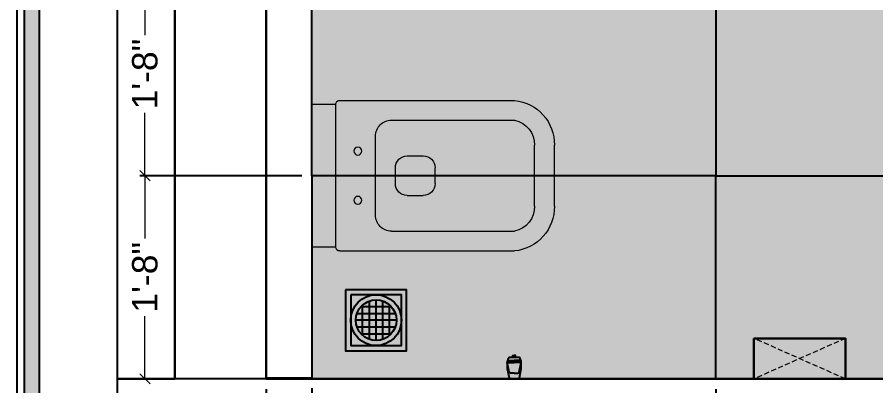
# Model space of a CAD drawing. Header units: millimetres. Extents: x 56222 to 3066687, y -650199 to -121287.
# Drawn here: x 155882.1 to 155966.6, y -180524.5 to -180488.2 of the extents above; entities that cross this region are included whole.
import ezdxf

# ---------------------------------------------------------------- set-up
doc = ezdxf.new("R2010")
doc.units = ezdxf.units.MM
doc.header["$MEASUREMENT"] = 0
doc.header["$PDMODE"] = 35
doc.linetypes.add('DASHED', pattern=[0.75, 0.5, -0.25])
doc.linetypes.add('DASHED2', pattern=[0.375, 0.25, -0.125])
doc.layers.get('Defpoints').update_dxf_attribs({"color": 220})
for name, color, linetype, lineweight in [('dim05', 1, 'Continuous', 13), ('el', 7, 'Continuous', 20), ('ELEC-wires', 1, 'DASHED2', 13), ('ELEVATION', 250, 'Continuous', 9), ('FIRST FLOOR', 7, 'Continuous', 9), ('FIRST FLOOR_( PLine )_', 251, 'Continuous', 30), ('FURNITURE', 32, 'Continuous', 9), ('NAME PLATE', 7, 'Continuous', 25), ('wall', 7, 'Continuous', 30), ('XX~SLAB ( BEAM )~ ( DIM )', 7, 'Continuous', 9)]:
    doc.layers.add(name, color=color, linetype=linetype, lineweight=lineweight)
doc.layers.add('SANIT', color=232, linetype='Continuous')
doc.layers.add('WC-DET', color=8, linetype='Continuous')
doc.styles.add('Arial', font='arial.ttf')
doc.styles.get("Standard").update_dxf_attribs({"font": 'arial.ttf', "height": 6})
doc.dimstyles.new('ISO-25', dxfattribs={"dimtxt": 2.5, "dimasz": 1, "dimexe": 0.5, "dimexo": 1, "dimtad": 0, "dimdec": 1, "dimlunit": 4, "dimtxsty": 'Standard', "dimblk": 'OBLIQUE', "dimcen": 2.5, "dimclrd": 1, "dimclre": 1, "dimclrt": 5, "dimadec": 0, "dimazin": 0, "dimtfac": 1, "dimtdec": 1, "dimtmove": 0, "dimatfit": 3, "dimfxl": 1, "dimlwd": -1, "dimarcsym": 0})

# ---------------------------------------------------------------- blocks, each defined once
blk = doc.blocks.new('6616')
at = {"color": 242, "linetype": 'DASHED', "true_color": 0xcd2027}
for p, q in [((386784.7908394939, -36915.77063452489), (386775.7837103015, -36911.78377544171)), ((386784.7908394939, -36911.78377544171), (386775.7837103015, -36915.77063452489))]:
    blk.add_line(p, q, dxfattribs=at)
at = {"layer": 'ELEC-wires', "color": 5, "linetype": 'ByBlock', "lineweight": 30, "ltscale": 4}
blk.add_lwpolyline([(386775.7837103015, -36911.78377544171), (386784.7908394939, -36911.78377544171), (386784.7908394939, -36915.77063452489), (386775.7837103015, -36915.77063452489)], close=True, dxfattribs=at)
blk = doc.blocks.new('A$C3EC62B37')
at = {"layer": 'FURNITURE', "lineweight": 30, "ltscale": 0.25, "true_color": 0xffffff}
h = blk.add_hatch(color=7, dxfattribs=at)
h.dxf.hatch_style = 1
h.paths.add_polyline_path([(-12.21718908560136, 4.547e-13), (-12.21718908560136, 2.347826086956501), (-26.26066734646952, 2.347826086956501), (-26.26066734646952, 4.547e-13)])
h.paths.add_polyline_path([(-26.26066734646952, 2.347826086956654), (-12.21718908560136, 2.347826086956654, 0.4142135623730758), (-11.82588473777528, 2.739130434782703), (-11.825884737774, 19.95652173913273, 0.3886389809684364), (-16.2389282160225, 23.86956521739126), (-22.37806127064782, 23.86956521739079, 0.3794988113239225), (-26.65197169429645, 19.95652173913205), (-26.6519716942956, 2.739130434782723, 0.4142135623730868)])
h.paths.add_polyline_path([(-15.34762386820935, 6.260869565217883), (-23.13023256386051, 6.260869565217883, -0.4142135623730903), (-24.69544995516486, 7.826086956522144), (-24.69544995516549, 19.95652173913141, -0.3495674157739941), (-22.37191575171205, 21.91304347825983), (-16.23892821602348, 21.91304347826053, -0.3649480121386871), (-13.78240647690495, 19.95652173913209), (-13.78240647690512, 7.826086956522202, -0.4142135623730776)], flags=16)
h.paths.add_polyline_path([(-18.45631952038297, 8.217391304348453), (-20.021536911687, 8.217391304348451, -0.4142135623730986), (-21.19544995516525, 9.391304347826686), (-21.19544995516525, 10.95652173913139, -0.4142135623730971), (-20.02153691168701, 12.13043478260964), (-18.45631952038252, 12.13043478260964, -0.4142135623732264), (-17.28240647690427, 10.95652173913089), (-17.28240647690473, 9.391304347826347, -0.4142135623730093)], flags=0)
h.paths.add_polyline_path([(-22.05583733137253, 4.525384390519092, -1), (-21.27322863572036, 4.525384390519092, -1)], flags=16)
at = {"layer": 'FURNITURE', "color": 0, "linetype": 'ByBlock', "lineweight": -2}
for p, q in [((-22.2389282160359, 23.8695652173908), (-16.23892821603454, 23.86956521739126)), ((-22.2389282160359, 21.91304347825985), (-16.23892821603454, 21.91304347826053)), ((-26.65197169429598, 2.739130434782734), (-26.65197169429645, 19.95652173912958)), ((-24.69544995516504, 7.826086956522203), (-24.69544995516549, 19.95652173912958)), ((-13.78240647690495, 7.826086956522203), (-13.78240647690495, 19.95652173913027)), ((-11.82588473777537, 2.739130434782734), (-11.825884737774, 19.95652173913027)), ((-20.02153691168701, 12.13043478260965), (-18.45631952038251, 12.13043478260965)), ((-21.19544995516526, 9.391304347826686), (-21.19544995516526, 10.9565217391314)), ((-17.28240647690472, 9.391304347826686), (-17.28240647690404, 10.9565217391314)), ((-20.02153691168701, 8.217391304348439), (-18.45631952038297, 8.217391304348439)), ((-23.13023256386054, 6.260869565217718), (-15.34762386820944, 6.260869565218173)), ((-26.26066734646952, 2.347826086956501), (-12.21718908560136, 2.347826086956501)), ((-26.26066734646952, 2.347826086956501), (-26.26066734646952, 4.547e-13)), ((-12.21718908560136, 2.347826086956501), (-12.21718908560136, 1.1369e-12)), ((-26.26066734646952, 4.547e-13), (-12.21718908560136, 4.547e-13)), ((-26.26066734646953, 4.547e-13), (-12.21718908560135, 4.547e-13))]:
    blk.add_line(p, q, dxfattribs=at)
for centre in [(-21.66453298354645, 4.525384390519092), (-16.81332344852352, 4.525384390519092)]:
    blk.add_circle(centre, 0.3913043478260802, dxfattribs=at)
for centre, radius, start, end in [((-22.30849474335494, 19.50303287827271), 4.367086462423616, 89.08725484654195, 174.0395220184979), ((-16.1693616887155, 19.50303287827341), 4.36708646242361, 5.960477981502022, 90.91274515345803), ((-22.30542198387955, 19.47611946986659), 2.437831012158957, 88.4370184818161, 168.6348328794274), ((-16.17243444819089, 19.47611946986729), 2.437831012158955, 11.36516712057239, 91.5629815181839), ((-20.02153691168701, 10.9565217391314), 1.173913043478235, 90.00000000001303, 180), ((-18.45631952038251, 10.9565217391314), 1.173913043478235, 0, 90), ((-20.02153691168701, 9.391304347826686), 1.173913043478235, 180, 270), ((-18.45631952038297, 9.391304347826686), 1.173913043478235, 270, 0), ((-23.13023256386054, 7.826086956522203), 1.56521739130432, 180, 270.000000000013), ((-15.34762386820944, 7.826086956522203), 1.56521739130432, 270, 0), ((-26.26066734646952, 2.739130434782734), 0.3913043478260802, 180, 270), ((-12.21718908560136, 2.739130434782734), 0.3913043478260802, 270, 0)]:
    blk.add_arc(centre, radius, start, end, dxfattribs=at)
blk = doc.blocks.new('A$C775F2B7C')
at = {"layer": 'WC-DET', "color": 7}
for points in [[(0.01990275518573981, 0.07575199110008413), (0.006875541145404895, 0.07575199110008413, 0.1502232534594095), (6.915411177033093e-08, 0.0598422672617076), (6.915411177033093e-08, 0.03688164424855955), (0.006875541145404895, 0.003977443350756005, 0.3333540510764149), (0.01139888001750933, 1.271494198817891e-08), (0.02478796016657725, 1.271494198817891e-08), (0.03817704031564517, 1.271494198817891e-08, 0.3333540510764149), (0.0427003791877496, 0.003977443350756005), (0.04957585117892904, 0.03688164424855955), (0.04957585117892904, 0.0598422672617076, 0.1502232534594095), (0.0427003791877496, 0.07575199110008413), (0.02967316514730101, 0.07575199110008413)], [(0.01990275518573981, 0.07575199110008413), (0.01990275518573981, 0.08189836563818886, -0.4142135623730951), (0.02062648740309214, 0.08262209785551278), (0.02478796016657725, 0.08262209785551278)], [(0.02478796016657725, 0.07575199110008413), (0.01990275518573981, 0.07575199110008413, 0.1502232534594095)], [(0.02967316514730101, 0.07575199110008413), (0.02967316514730101, 0.08189836563818886, 0.4142135623730951), (0.02894943292994867, 0.08262209785551278), (0.02478796016657725, 0.08262209785551278)], [(0.02496889208327957, 0.02024875202781828), (0.01176074612612865, 0.02024875202781828, -0.3549738738539728), (0.007237409529238903, 0.02332222056683264), (6.915411177033093e-08, 0.05715669680257207)], [(0.02460702824987493, 0.02024875202781828), (0.03781517420702585, 0.02024875202781828, 0.3549738738539728), (0.04233851080380191, 0.02332222056683264), (0.04957585117892904, 0.05715669680257207)]]:
    blk.add_lwpolyline(points, format="xyb", dxfattribs=at)
at = {"layer": 'WC-DET'}
for points in [[(0.0004650684618354717, 0.0627349446764427), (0.02478796016657725, 0.0627349446764427)], [(0.001065724991349271, 0.06508524483306388), (0.02478796016657725, 0.06508524483306388)], [(0.04851019534169154, 0.06508524483306388), (0.02478796016657725, 0.06508524483306388)], [(0.04911085187131903, 0.0627349446764427), (0.02478796016657725, 0.0627349446764427)], [(6.915411177033093e-08, 0.05749196710508642), (0.02478796016657725, 0.05749196710508642)], [(0.04957585117892904, 0.05749196710508642), (0.02478796016657725, 0.05749196710508642)]]:
    blk.add_lwpolyline(points, dxfattribs=at)
at = {"layer": 'WC-DET', "color": 7}
blk.add_lwpolyline([(0.02967316514730101, 0.07575199110008413), (0.02478796016657725, 0.07575199110008413)], dxfattribs=at)
blk = doc.blocks.new('NAHNYsquare')
at = {"color": 253}
for p, q in [((4.490711984999961, -1.652207176008914), (1.509288015000038, -1.652207176008914)), ((1.666666666666969, -4.476252494342134), (1.666666666666969, -1.49482852434221)), ((2.333333333333484, -4.871158592506162), (2.333333333333484, -1.099922426178181)), ((3, -0.9855405093421722), (3, -4.985540509342172)), ((3.666666666666968, -4.871158592506162), (3.666666666666968, -1.099922426178181)), ((4.333333333333484, -4.476252494342134), (4.333333333333484, -1.49482852434221)), ((4.88561808316399, -2.318873842675429), (1.114381916836009, -2.318873842675429)), ((5, -2.985540509342172), (1, -2.985540509342172)), ((4.88561808316399, -3.652207176008913), (1.114381916836009, -3.652207176008913)), ((4.490711984999961, -4.318873842675429), (1.509288015000038, -4.318873842675429))]:
    blk.add_line(p, q, dxfattribs=at)
for points in [[(0, -5.985540509342173), (6, -5.985540509342173), (6, 0.0144594906578277), (0, 0.0144594906578277)], [(0.5000000000004547, -5.485540509342399), (5.499999999999544, -5.485540509342399), (5.500000000000454, -0.4855405093421723), (0.4999999999995453, -0.4855405093421723)]]:
    blk.add_lwpolyline(points, close=True)
for radius in [2.5, 2]:
    blk.add_circle((3, -2.985540509342172), radius)
blk = doc.blocks.new('_Oblique')
at = {"layer": 'wall', "color": 0, "lineweight": -2}
blk.add_line((-0.5, -0.5), (0.5, 0.5), dxfattribs=at)
blk = doc.blocks.new('*D799')
at = {"layer": 'Defpoints', "color": 0, "lineweight": 25, "transparency": 16777216}
for p in [(155950.8535616405, -180523.7711411168), (155998.0975616405, -180523.7711411168), (155950.8535616405, -180531.5786729583)]:
    blk.add_point(p, dxfattribs=at)
at = {"layer": 'dim05', "color": 1, "linetype": 'Continuous', "lineweight": -2, "transparency": 16777216}
for p, q in [((155950.8535616405, -180524.7711411168), (155950.8535616405, -180532.0786729583)), ((155998.0975616405, -180524.7711411168), (155998.0975616405, -180532.0786729583))]:
    blk.add_line(p, q, dxfattribs=at)
at = {"layer": 'dim05', "color": 1, "linetype": 'Continuous', "transparency": 16777216}
for p, q in [((155950.8535616405, -180531.5786729583), (155968.4342076159, -180531.5786729583)), ((155998.0975616405, -180531.5786729583), (155980.516915665, -180531.5786729583))]:
    blk.add_line(p, q, dxfattribs=at)
at = {"layer": 'dim05', "color": 1, "transparency": 16777216, "rotation": 180}
blk.add_blockref('_Oblique', (155950.8535616405, -180531.5786729583), dxfattribs=at)
at = {"layer": 'dim05', "color": 1, "transparency": 16777216}
blk.add_blockref('_Oblique', (155998.0975616405, -180531.5786729583), dxfattribs=at)
at = {"layer": 'dim05', "color": 5, "lineweight": 25, "transparency": 16777216, "insert": (155974.4755616405, -180531.5786729583), "char_height": 2.5, "attachment_point": 5, "style": 'Arial'}
blk.add_mtext('3\'-11 {\\H0.7x;\\S1/2;}"', dxfattribs=at)
blk = doc.blocks.new('*D800')
at = {"layer": 'Defpoints', "color": 0, "lineweight": 25, "transparency": 16777216}
for p in [(155911.0975616405, -180523.677323774), (155950.8535616405, -180523.7711411168), (155911.0975616405, -180531.5786729583)]:
    blk.add_point(p, dxfattribs=at)
at = {"layer": 'dim05', "color": 1, "linetype": 'Continuous', "lineweight": -2, "transparency": 16777216}
for p, q in [((155911.0975616405, -180524.677323774), (155911.0975616405, -180532.0786729583)), ((155950.8535616405, -180524.7711411168), (155950.8535616405, -180532.0786729583))]:
    blk.add_line(p, q, dxfattribs=at)
at = {"layer": 'dim05', "color": 1, "linetype": 'Continuous', "transparency": 16777216}
for p, q in [((155911.0975616405, -180531.5786729583), (155927.0285971112, -180531.5786729583)), ((155950.8535616405, -180531.5786729583), (155934.9225261699, -180531.5786729583))]:
    blk.add_line(p, q, dxfattribs=at)
at = {"layer": 'dim05', "color": 1, "transparency": 16777216, "rotation": 180}
blk.add_blockref('_Oblique', (155911.0975616405, -180531.5786729583), dxfattribs=at)
at = {"layer": 'dim05', "color": 1, "transparency": 16777216}
blk.add_blockref('_Oblique', (155950.8535616405, -180531.5786729583), dxfattribs=at)
at = {"layer": 'dim05', "color": 5, "lineweight": 25, "transparency": 16777216, "insert": (155930.9755616405, -180531.5786729583), "char_height": 2.5, "attachment_point": 5, "style": 'Arial'}
blk.add_mtext('3\'-4"', dxfattribs=at)
blk = doc.blocks.new('*D801')
at = {"layer": 'Defpoints', "color": 0, "lineweight": 25, "transparency": 16777216}
for p in [(155906.5975616405, -180523.7711411168), (155911.0975616405, -180523.7711411168), (155906.5975616405, -180531.5786729583)]:
    blk.add_point(p, dxfattribs=at)
at = {"layer": 'dim05', "color": 1, "linetype": 'Continuous', "lineweight": -2, "transparency": 16777216}
for p, q in [((155906.5975616405, -180524.7711411168), (155906.5975616405, -180532.0786729583)), ((155911.0975616405, -180524.7711411168), (155911.0975616405, -180532.0786729583))]:
    blk.add_line(p, q, dxfattribs=at)
at = {"layer": 'dim05', "color": 1, "linetype": 'Continuous', "transparency": 16777216}
for p, q in [((155911.0975616405, -180531.5786729583), (155906.5975616405, -180531.5786729583)), ((155908.8475616405, -180531.5786729583), (155911.3684954791, -180540.9346701896)), ((155911.3684954791, -180540.9346701896), (155912.6184954791, -180540.9346701896))]:
    blk.add_line(p, q, dxfattribs=at)
at = {"layer": 'dim05', "color": 1, "transparency": 16777216, "rotation": 180}
blk.add_blockref('_Oblique', (155906.5975616405, -180531.5786729583), dxfattribs=at)
at = {"layer": 'dim05', "color": 1, "transparency": 16777216}
blk.add_blockref('_Oblique', (155911.0975616405, -180531.5786729583), dxfattribs=at)
at = {"layer": 'dim05', "color": 5, "lineweight": 25, "transparency": 16777216, "insert": (155915.6420289034, -180540.9346701896), "char_height": 2.5, "attachment_point": 5, "style": 'Arial'}
blk.add_mtext('4{\\H1x;\\S1/2;}"', dxfattribs=at)
blk = doc.blocks.new('*D802')
at = {"layer": 'Defpoints', "color": 0, "lineweight": 25, "transparency": 16777216}
for p in [(155894.6700632232, -180503.7711411169), (155911.0975616406, -180503.7711411169), (155911.0975616406, -180523.7711411169)]:
    blk.add_point(p, dxfattribs=at)
at = {"layer": 'dim05', "color": 1, "linetype": 'Continuous', "lineweight": -2, "transparency": 16777216}
for p, q in [((155910.0975616406, -180503.7711411169), (155894.1700632232, -180503.7711411169)), ((155910.0975616406, -180523.7711411169), (155894.1700632232, -180523.7711411169))]:
    blk.add_line(p, q, dxfattribs=at)
at = {"layer": 'dim05', "color": 1, "linetype": 'Continuous', "transparency": 16777216}
for p, q in [((155894.6700632232, -180503.7711411169), (155894.6700632232, -180509.9409910486)), ((155894.6700632232, -180523.7711411169), (155894.6700632232, -180517.6012911851))]:
    blk.add_line(p, q, dxfattribs=at)
at = {"layer": 'dim05', "color": 1, "transparency": 16777216}
for p, rotation in [((155894.6700632232, -180503.7711411169), 90), ((155894.6700632232, -180523.7711411169), 270)]:
    blk.add_blockref('_Oblique', p, dxfattribs=dict(at, rotation=rotation))
at = {"layer": 'dim05', "color": 5, "lineweight": 25, "transparency": 16777216, "insert": (155894.6700632231, -180513.7711411169), "char_height": 2.5, "attachment_point": 5, "rotation": 90, "style": 'Arial'}
blk.add_mtext('1\'-8"', dxfattribs=at)
blk = doc.blocks.new('*D803')
at = {"layer": 'Defpoints', "color": 0, "lineweight": 25, "transparency": 16777216}
for p in [(155894.6700632231, -180483.7711411168), (155911.0975616407, -180483.7711411168), (155911.0975616406, -180503.7711411168)]:
    blk.add_point(p, dxfattribs=at)
at = {"layer": 'dim05', "color": 1, "linetype": 'Continuous', "lineweight": -2, "transparency": 16777216}
for p, q in [((155910.0975616407, -180483.7711411168), (155894.1700632231, -180483.7711411168)), ((155910.0975616406, -180503.7711411168), (155894.1700632231, -180503.7711411168))]:
    blk.add_line(p, q, dxfattribs=at)
at = {"layer": 'dim05', "color": 1, "linetype": 'Continuous', "transparency": 16777216}
for p, q in [((155894.6700632231, -180483.7711411168), (155894.6700632231, -180489.9409910486)), ((155894.6700632231, -180503.7711411168), (155894.6700632231, -180497.601291185))]:
    blk.add_line(p, q, dxfattribs=at)
at = {"layer": 'dim05', "color": 1, "transparency": 16777216}
for p, rotation in [((155894.6700632231, -180483.7711411168), 90), ((155894.6700632231, -180503.7711411168), 270)]:
    blk.add_blockref('_Oblique', p, dxfattribs=dict(at, rotation=rotation))
at = {"layer": 'dim05', "color": 5, "lineweight": 25, "transparency": 16777216, "insert": (155894.670063223, -180493.7711411168), "char_height": 2.5, "attachment_point": 5, "rotation": 90, "style": 'Arial'}
blk.add_mtext('1\'-8"', dxfattribs=at)

msp = doc.modelspace()

# ---------------------------------------------------------------- hatches: boundary and pattern name
at = {"layer": 'NAME PLATE', "true_color": 0xd39e00}
h = msp.add_hatch(color=42, dxfattribs=at)
h.paths.add_polyline_path([(155882.8321803774, -180573.5717658506), (156092.4295255835, -180573.5717658506), (156092.4295255835, -180426.041354907), (155882.8321803774, -180426.041354907)])
h.paths.add_polyline_path([(155884.3031755409, -180572.1007706868), (156090.9585304197, -180572.1007706868), (156090.9585304197, -180427.5123500708), (155884.3031755409, -180427.5123500708)], flags=16)
at = {"layer": 'XX~SLAB ( BEAM )~ ( DIM )', "linetype": 'Continuous', "lineweight": 25, "true_color": 0xd0e9ce, "transparency": 33554559}
h = msp.add_hatch(dxfattribs=at)
h.set_pattern_fill('HOUND', color=254, angle=225)
h.set_pattern_definition([(225, (309657.1134825115, -361631.8408200726), (-0.1325825214724777, -0.2209708691207961), [1, -0.5]), (315, (309657.1134825115, -361631.8408200726), (-0.1325825214724776, 0.2209708691207961), [1, -0.5])])
h.paths.add_polyline_path([(155911.0975616405, -180503.7711411168), (155950.8535616405, -180503.7711411168), (155950.8535616405, -180483.7711411167), (155936.5975616425, -180483.7711411167), (155936.5975616415, -180484.7711411167), (155911.0975616405, -180484.7711411167)])
h.paths.add_polyline_path([(155911.0975616405, -180523.7711411168), (155950.8535616405, -180523.7711411168), (155950.8535616405, -180503.7711411168), (155911.0975616405, -180503.7711411168)])
h.paths.add_polyline_path([(155950.8535616405, -180523.7711411168), (155998.0975616405, -180523.7711411168), (155998.0975616405, -180503.7711411168), (155950.8535616405, -180503.7711411168)])
h.paths.add_polyline_path([(155950.8535616405, -180503.7711411168), (155998.0975616405, -180503.7711411168), (155998.0975616405, -180483.7711411167), (155966.5975616405, -180483.7711411168), (155966.5975616405, -180484.7711411168), (155965.5975616405, -180484.7711411168), (155965.5975616405, -180483.7711411167), (155950.8535616405, -180483.7711411167)])
h.paths.add_polyline_path([(155966.5975616405, -180483.7711411168), (155998.0975616405, -180483.7711411167), (155998.0975616405, -180463.7711411167), (155966.5975616405, -180463.7711411167)])
h.paths.add_polyline_path([(155966.5975616405, -180463.7711411167), (155998.0975616405, -180463.7711411167), (155998.0975616405, -180448.7711411168), (155966.5975616405, -180448.7711411168)])

# ---------------------------------------------------------------- linework, layer by layer
at = {"layer": 'ELEVATION', "lineweight": 25, "transparency": 33554600}
msp.add_lwpolyline([(155891.9741350763, -180438.5582351318), (156009.6580838094, -180438.5582351318), (156009.6580838094, -180535.2654878196), (155891.9741350763, -180535.2654878196)], close=True, dxfattribs=at)
at = {"layer": 'FIRST FLOOR'}
for p, q in [((155906.5975616405, -180523.7711411168), (155906.5975616405, -180444.2711411168)), ((155897.5975616405, -180523.7711411168), (155897.5975616405, -180448.7711411168)), ((155891.9741350763, -180523.7711411168), (155897.5975616405, -180523.7711411168)), ((155906.5975616405, -180523.7711411168), (155998.0975616405, -180523.7711411168))]:
    msp.add_line(p, q, dxfattribs=at)
at = {"layer": 'FIRST FLOOR_( PLine )_'}
for p, q in [((155906.5975616405, -180523.7711411168), (155906.5975616405, -180444.2711411168)), ((155897.5975616405, -180448.7711411168), (155897.5975616405, -180523.7711411168)), ((155897.5975616405, -180523.7711411168), (155891.9741350763, -180523.7711411168)), ((155968.0975616405, -180523.7711411168), (155906.5975616405, -180523.7711411168))]:
    msp.add_line(p, q, dxfattribs=at)
at = {"layer": 'FURNITURE'}
msp.add_lwpolyline([(155911.0975616405, -180523.677323774), (155906.5975616405, -180523.677323774), (155906.5975616405, -180484.7711411167), (155911.0975616405, -180484.7711411167)], close=True, dxfattribs=at)
at = {"layer": 'NAME PLATE', "color": 42, "true_color": 0xd39e00}
for points in [[(155882.0966827955, -180425.3058573251), (156093.1650231651, -180425.3058573251), (156093.1650231651, -180574.3072634324), (155882.0966827955, -180574.3072634324)], [(155882.8321803774, -180426.041354907), (156092.4295255835, -180426.041354907), (156092.4295255835, -180573.5717658506), (155882.8321803774, -180573.5717658506)], [(155884.3031755409, -180427.5123500708), (156090.9585304197, -180427.5123500708), (156090.9585304197, -180572.1007706868), (155884.3031755409, -180572.1007706868)]]:
    msp.add_lwpolyline(points, close=True, dxfattribs=at)
at = {"layer": 'XX~SLAB ( BEAM )~ ( DIM )', "color": 67, "linetype": 'Continuous', "lineweight": 25, "true_color": 0x727430}
for points in [[(155950.8535616405, -180483.7711411167), (155950.8535616405, -180503.7711411168), (155911.0975616405, -180503.7711411168), (155911.0975616405, -180483.7711411167)], [(155950.8535616405, -180483.7711411167), (155950.8535616405, -180503.7711411168), (155998.0975616405, -180503.7711411168), (155998.0975616405, -180483.7711411167)], [(155950.8535616405, -180523.7711411168), (155950.8535616405, -180503.7711411168), (155911.0975616405, -180503.7711411168), (155911.0975616405, -180523.7711411168)], [(155950.8535616405, -180523.7711411168), (155950.8535616405, -180503.7711411168), (155998.0975616405, -180503.7711411168), (155998.0975616405, -180523.7711411168)]]:
    msp.add_lwpolyline(points, close=True, dxfattribs=at)

# ---------------------------------------------------------------- block references
at = {"layer": 'el', "color": 1}
msp.add_blockref('6616', (-230821.1897132574, -143608.0005065918), dxfattribs=at)
at = {"layer": 'FURNITURE', "xscale": -1, "rotation": 270}
msp.add_blockref('A$C3EC62B37', (155911.0975616405, -180484.5322129008), dxfattribs=at)
at = {"layer": 'SANIT', "linetype": 'ByBlock', "rotation": 269.9999999999999}
msp.add_blockref('NAHNYsquare', (155920.4054998997, -180514.9958855287), dxfattribs=at)
at = {"layer": 'WC-DET', "xscale": 27.91359444021024, "yscale": 27.91359444021024, "zscale": 27.91359444021024}
msp.add_blockref('A$C775F2B7C', (155930.322961579, -180523.7711414717), dxfattribs=at)

# ---------------------------------------------------------------- dimensions: what is measured, and where the dimension line sits
at = {"layer": 'dim05', "color": 27, "lineweight": 25, "true_color": 0x7d5120}
for base, p1, p2, angle, picture, middle in [((155894.6700632231, -180483.7711411168), (155911.0975616405, -180503.7711411167), (155911.0975616406, -180483.7711411167), 270, '*D803', (155894.670063223, -180493.7711411168)), ((155894.6700632232, -180503.7711411169), (155911.0975616405, -180523.7711411168), (155911.0975616405, -180503.7711411168), 270, '*D802', (155894.6700632231, -180513.7711411169)), ((155911.0975616405, -180531.5786729583), (155950.8535616405, -180523.7711411168), (155911.0975616405, -180523.677323774), 180, '*D800', (155930.9755616405, -180531.5786729583))]:
    dim = msp.add_linear_dim(base=base, p1=p1, p2=p2, angle=angle, dimstyle='ISO-25', override={"dimtxsty": 'Arial', "dimtmove": 1}, dxfattribs=at)
    dim.commit()
    dim.dimension.update_dxf_attribs({"geometry": picture, "text_midpoint": middle})
dim = msp.add_linear_dim(base=(155906.5975616405, -180531.5786729583), p1=(155911.0975616405, -180523.7711411168), p2=(155906.5975616405, -180523.7711411168), angle=180, dimstyle='ISO-25', override={"dimtxsty": 'Arial', "dimtmove": 1}, dxfattribs=at)
dim.commit()
dim.dimension.update_dxf_attribs({"geometry": '*D801', "text_midpoint": (155913.2434954791, -180540.9346701896), "dimtype": 160})
dim = msp.add_linear_dim(base=(155950.8535616405, -180531.5786729583), p1=(155998.0975616405, -180523.7711411168), p2=(155950.8535616405, -180523.7711411168), angle=180, text='3\'-11 {\\H0.7x;\\S1/2;}"', dimstyle='ISO-25', override={"dimtxsty": 'Arial', "dimtmove": 1}, dxfattribs=at)
dim.commit()
dim.dimension.update_dxf_attribs({"geometry": '*D799', "text_midpoint": (155974.4755616405, -180531.5786729583)})

doc.saveas('drawing.dxf')
